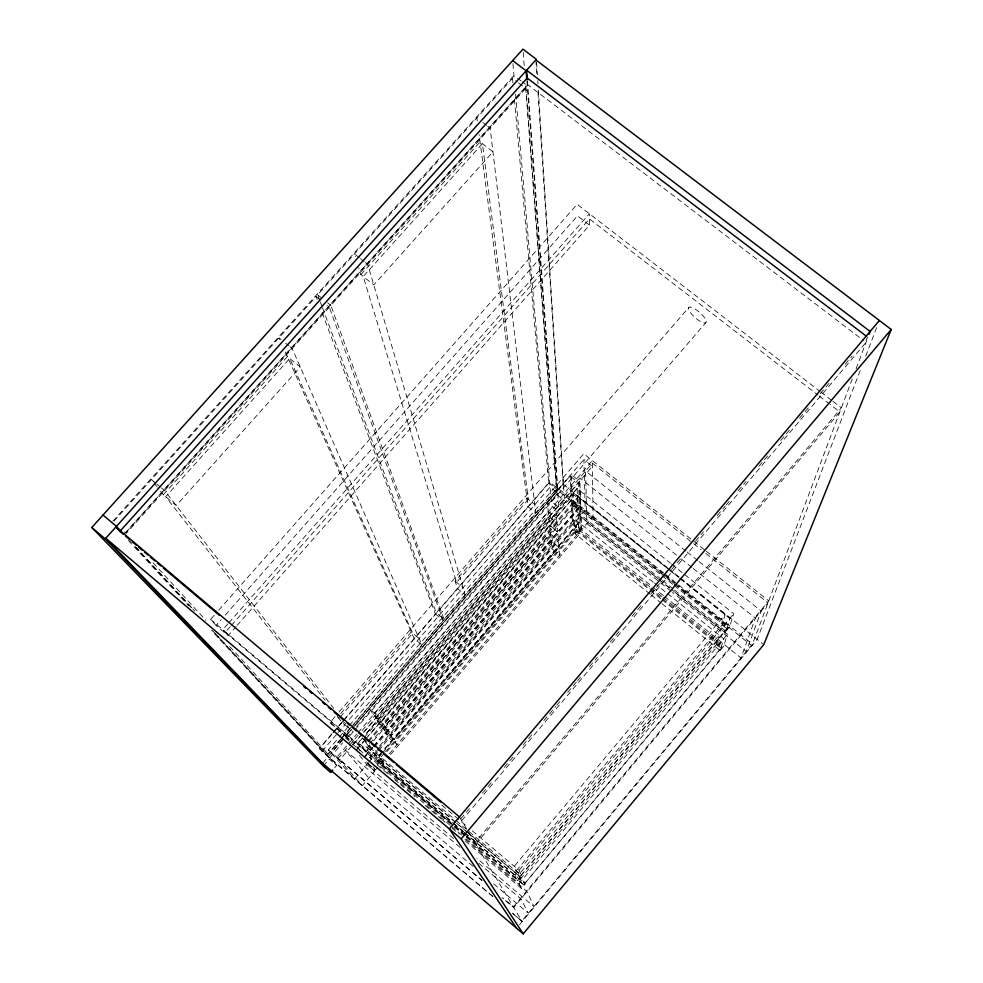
<?xml version="1.0" encoding="UTF-8"?>
<svg xmlns="http://www.w3.org/2000/svg" width="983" height="983" viewBox="0 0 983 983"><rect width="100%" height="100%" fill="white"/><g stroke="black" fill="none" stroke-linecap="round" stroke-linejoin="round"><path stroke-width="0.74" stroke-dasharray="4.92 3.69" d="M520.228 879.207L716.46 644.479L719.175 635.055L518.36 875.165L520.228 879.207L524.676 882.955M516.321 870.754L722.1 624.881L725.085 614.522L514.256 866.293L516.321 870.754L520.978 874.686M661.94 603.66L720.158 650.513L723.721 638.704M674.51 590.058L725.945 631.307L729.865 618.344L679.646 578.151M466.593 836.705L523.632 884.909L721.768 647.723L722.1 646.617L662.321 598.561M468.289 833.154L519.896 876.762L727.653 628.321L728.01 627.117L663.513 575.424M720.158 650.513L723.734 646.236L727.395 634.318L671.278 589.296L727.371 634.379L519.073 883.594L463.079 836.238M725.945 631.307L729.681 626.847L733.711 613.736L683.504 573.581M852.31 378.811L751.872 645.757L677.619 586.249M856.095 368.76L867.977 337.194M860.199 370.566L757.156 639.429L517.549 927.141M865.679 356.264L876.639 327.658M523.632 884.909L722.1 646.617M465.278 840.981L521.408 888.46L525.131 884L522.895 878.986L456.628 823.004M472.258 830.832L519.036 870.324L521.494 875.828L517.586 880.51L514.994 875.116L733.711 613.736M728.01 627.117L519.896 876.762M475.735 844.102L839.851 411.938L830.131 404.443M460.646 818.925L470.55 807.215M482.444 793.158L493.343 780.269M504.242 767.379L514.146 755.657M523.067 745.114L533.966 732.224M543.882 720.514L555.764 706.458M556.759 705.278L559.732 701.764M567.658 692.388L576.579 681.846M577.562 680.678L580.535 677.164M589.456 666.621L597.381 657.246M610.271 642.01L621.17 629.12M632.069 616.23L641.973 604.52M650.893 593.978L661.792 581.088M671.696 569.366L682.607 556.476M695.485 541.252L703.41 531.877M717.283 515.473L725.208 506.098M726.204 504.93L729.177 501.416M738.098 490.873L746.023 481.498M758.901 466.261L769.8 453.372M780.699 440.482L790.615 428.772M799.523 418.23L809.439 406.507M820.338 393.618L831.237 380.728M845.11 364.324L852.04 356.129M865.912 339.725L867.903 337.378M461.666 820.633L866.011 342.391M364.742 756.443L372.606 747.289M373.589 746.146L579.454 506.466L578.582 482.837L570.054 476.018L352.676 728.17M364.902 756.652L372.766 747.498M373.749 746.355L579.466 506.835L571.295 500.298L368.527 736.034M385.877 733.195L551.045 540.871L558.971 547.273L393.814 739.867L385.877 733.195L389.243 738.184L397.046 744.758L387.511 730.344L379.34 723.476L382.915 728.784L390.951 735.542L558.418 540.392L550.382 533.904L382.915 728.784M374.56 747.031L578.397 509.661L577.943 498.283L573.335 494.584L364.066 737.815M369.805 757.389L375.604 750.545M379.635 745.937L578.151 514.588L658.143 578.766M374.24 753.703L377.226 750.226M378.222 749.058L574.551 520.326L578.95 523.853L579.356 534.224L390.054 755.177M368.662 762.169L377.484 751.897M378.467 750.754L572.548 524.578L571.295 500.298M359.471 755.423L366.917 764.59L354.556 778.991L328.31 749.882L338.336 738.27M357.959 732.765L592.38 460.609L593.056 516.382L581.248 530.169L573.445 523.89L585.254 510.14L583.914 459.503L592.454 466.298L363.526 732.224M381.625 753.936L378.639 757.426L383.075 763.312L386.061 759.822M382.62 752.781L578.95 523.853M384.5 752.978L377.509 761.125L378.123 761.911L453.79 825.88M385.508 751.811L576.235 529.358L661.129 597.603M378.123 761.911L383.1 756.111M387.081 751.454L576.296 530.746L576.235 529.358M377.325 764.713L380.114 761.444L373.614 752.88M650.046 594.101L575.19 533.867L578.754 529.702L578.151 514.588M367.679 763.312L375.494 769.922L385.287 758.483M389.207 753.912L580.351 530.857L579.466 506.835M368.134 763.017L374.72 771.188L362.358 785.614L336.923 757.193L356.964 733.932M329.686 757.795L342.686 742.706M346.692 738.061L352.688 731.106M356.694 726.462L557.766 493.171L550.087 487.015L348.596 720.232M323.26 766.003L329.231 759.073L336.714 765.425L333.729 768.89M538.365 90.006L564.525 500.752L558.823 507.363L551.34 501.355L557.029 494.744L525.536 82.842M335.019 716.656L330.104 722.677L346.299 736.771L347.957 737.914L353.978 730.934M354.974 729.779L705.794 322.694A11.44 3.44 41.1 0 0 695.62 309.387A11.44 3.44 41.1 0 0 690.668 312.963A11.44 3.44 41.1 0 0 705.794 322.694M373.319 714.53L548.244 511.443L556.636 518.188L381.699 721.571L373.319 714.53L369.424 708.743L377.951 715.907L387.351 730.111L379.18 723.242L375.481 717.75L548.735 516.517L557.029 523.202L383.788 724.729L375.481 717.75M358.131 735.247L338.103 758.507L482.149 880.731M362.137 730.602L592.417 463.177L701.112 549.681M351.521 746.158L339.528 760.092L331.001 752.855L350.992 729.669M352.528 745.003L362.518 733.392M359.999 750.508L354.298 743.369L360.208 736.5M364.152 731.93L578.582 482.837M365.873 741.035L362.371 738.061L358.34 742.743L365.627 752.044L453.286 826.15M362.408 738.11L358.377 742.792L451.885 821.813M356.571 749.538L365.418 739.241M366.401 738.098L571.283 499.917L570.054 476.018M356.743 749.746L364.595 740.604M368.035 740.85L577.893 496.771M368.674 741.71L577.943 498.283M455.375 822.255L366.733 747.068L575.129 504.586L662.321 574.465M367.396 747.928L369.399 745.605M373.393 740.961L575.202 506.11L575.129 504.586M365.627 752.044L369.534 747.498L362.371 738.061M661.35 579.503L574.035 509.464L577.783 505.115L577.119 488.502L670.345 563.136M339.037 712.011L688.899 307.347M340.732 713.584L411.25 631.995L419.127 638.52M365.332 262.486L367.728 264.39L465.156 594.838L457.402 588.473L455.166 581.186L526.913 498.184L534.777 504.512M340.179 717.099L412.688 633.175L289.727 358.451L165.672 496.722L325.041 700.179M340.769 739.069L328.003 753.887L320.249 747.301L332.033 733.65M333.016 732.519L435.395 613.97L320.95 309.51M518.557 82.855L525.77 88.359L556.476 488.932L444.046 619.302L436.292 612.913L548.735 482.714L514.183 96.58M492.692 896.287L322.006 751.282L319.512 748.591L332.512 733.527M333.52 732.36L342.526 721.94M343.522 720.772L549.644 482.063L557.398 488.268M322.006 751.282L337.009 733.896M338.005 732.728L345.008 724.618M339.332 737.103L348.351 726.658M349.346 725.491L583.767 453.753L705.155 550.32M341.752 737.938L443.149 620.359L329.317 307.188L327.118 305.418M327.007 755.583L341.052 739.302M341.261 738.921L350.267 728.477M351.078 727.666L557.705 488.06L664.053 573.273M354.986 725.024L583.914 459.503M348.474 739.511L345.783 736.169L351.693 729.312M322.559 763.213L344.087 738.233M345.082 737.078L351.078 730.123M355.072 725.491L563.148 484.14L537.762 89.023M236.227 626.417L228.13 635.608L216.1 625.434L221.175 619.683M225.23 615.088L577.476 215.842L589.517 225.144L237.247 625.262M227.884 623.898L222.809 629.661L228.13 635.608M228.892 622.743L589.382 213.741L589.517 225.144M230.292 626.601L225.218 632.364L453.495 825.302M231.312 625.446L589.444 218.914L817.967 395.068M216.1 625.434L210.608 619.351L214.663 614.744M218.73 610.148L577.168 204.341L819.576 391.062M112.861 521.174L513.974 75.482L516.382 77.313M114.04 521.113L316.096 296.583L320.495 300.122M319.819 300.552L317.681 294.826L512.548 78.271L517.353 81.933M124.313 533.892L527.699 84.636L863.565 340.536M126.082 532.331L527.22 85.57L522.403 81.896M329.317 307.188L126.242 533.388L124.042 531.533M444.046 619.302L330.902 305.418L525.77 88.359M163.338 494.756L287.38 356.559L300.27 367.003L176.215 505.532L163.338 494.756L157.833 487.752M360.896 274.662L480.06 141.884L492.962 151.837L373.786 284.91L360.896 274.662L358.758 267.732M330.005 722.444L347.957 737.914M517.586 78.235L521.199 80.987M482.923 122.506L486.524 125.283M487.728 126.205L490.136 128.048L535.772 512.942L528.031 506.7L479.102 134.585M820.78 391.996L831.692 400.4M832.896 401.334L841.387 407.859L474.912 842.738L466.704 835.796M819.183 396.002L828.915 403.497M359.311 257.718L354.507 253.897L355.354 256.661M360.515 258.664L364.128 261.527M706.359 551.279L768.755 600.908L513.372 906.904L502.854 897.983M705.88 553.478L767.993 602.911L513.765 907.555L502.055 897.614M685.937 551.082L585.598 471.09L586.863 523.62L659.446 581.862M687.129 552.028L697.881 560.605M699.073 561.551L761.186 611.07L746.306 651.557L672.532 592.368M676.513 555.125L579.749 477.873L581.543 529.812L651.754 586.224M681.293 558.946L692.044 567.523M693.236 568.481L755.349 618.074L740.985 657.946L664.84 596.742M671.536 564.095L682.3 572.696M563.148 484.14L667.334 567.535M668.538 568.493L679.314 577.119M680.506 578.078L763.73 644.688M573.261 492.987L667.703 568.579L573.261 493.073L574.035 509.464M668.895 569.538L678.454 577.193L668.882 569.612M679.646 578.213L729.841 618.405M317.681 294.826L320.986 297.48M327.597 302.776L330.902 305.418M665.258 574.232L752.486 644.135L521.862 921.059L512.524 913.133M571.283 499.917L674.67 582.747M675.862 583.705L729.681 626.847M548.735 482.714L556.476 488.932M664.447 575.694L557.865 490.271L527.404 80.68M665.651 576.652L676.427 585.29M575.202 506.11L660.957 574.858M662.149 575.817L672.864 584.406M674.055 585.364L727.653 628.321M573.875 506.048L578.397 509.661M722.1 624.881L726.756 628.616M557.029 494.744L564.525 500.752M662.554 580.462L673.318 589.1M659.335 579.712L670.087 588.338M578.164 514.662L670.074 588.399M660.637 582.808L671.34 591.41M653.265 582.206L574.477 518.864L575.19 533.867M654.469 583.103L666.4 592.749M667.604 593.646L723.697 638.766M652.933 587.183L663.648 595.796M572.548 524.578L580.351 530.857M578.754 529.702L650.058 587.011M651.25 587.969L661.94 596.57M663.132 597.517L723.734 646.236M576.296 530.746L649.038 589.235M650.23 590.193L660.957 598.819M662.149 599.777L721.768 647.723M575.043 530.746L579.356 534.224M716.46 644.479L720.908 648.055M651.237 595.059L660.748 602.702M281.175 339.626L278.963 337.845L280.229 340.634M285.574 343.19L288.879 345.869M289.985 346.753L292.197 348.535L421.94 644.946L414.187 638.52L285.254 351.828M455.166 581.186L463.03 587.637M435.395 613.97L443.149 620.359M155.83 483.255L151.419 479.581L153.25 481.916M156.924 484.177L160.229 486.941M161.335 487.863L164.64 490.615L333.655 708.264M342.244 720.834L345.623 723.685M441.859 805.163L467.601 826.912M363.071 738.983L367.679 742.878L372.557 749.353L368.047 745.544M369.534 747.498L454.859 819.564M456.026 820.547L521.494 875.828M366.733 747.068L455.461 822.009M456.554 823.25L467.109 832.171M378.762 759.675L383.075 763.312M453.028 822.759L463.571 831.692M464.726 832.638L515.006 875.14M380.114 761.444L452.622 822.722M453.79 823.717L463.153 831.618M464.32 832.613L525.131 884M210.608 619.351L453.802 824.897M454.982 825.892L465.537 834.813M454.551 826.248L465.192 835.206M466.372 836.189L523.423 884.454M454.957 826.863L465.426 835.71M454.465 827.145L464.984 836.041M466.151 837.025L517.586 880.51M345.783 736.169L354.298 743.369M450.263 825.425L369.768 757.34L372.631 760.989M451.418 826.371L461.936 835.28M345.635 738.012L352.037 743.418M352.59 744.033L366.634 755.927M377.177 764.835L390.067 775.722M394.748 779.691L399.43 783.648M400.597 784.643L414.654 796.525M425.197 805.433L441.588 819.306M442.755 820.289L445.102 822.28M452.131 828.214L459.159 834.162M465.008 839.113L527.085 891.606L533.904 906.584L476.866 858.294M366.917 764.59L374.72 771.188M453.581 838.573L374.412 771.544L366.745 762.046M460.044 847.383L345.279 750.176L368.846 778.032L473.634 866.871M478.782 863.246L520.941 898.954L528.35 913.256L491.095 881.677M328.31 749.882L481.817 880.129M319.512 748.591L327.253 755.165M492.95 896.766L328.101 756.775L211.591 630.631M512.819 913.649L522.182 921.587L459.43 816.91M128.368 540.515L188.699 605.847M129.609 540.245L131.685 542.493M135.826 547.003L191.771 607.764M192.803 608.895L194.88 611.143M215.609 633.654L320.249 747.301M135.138 546.671L192.287 608.698M212.033 630.115L336.714 765.425M153.139 562.78L205.914 620.457M229.703 646.458L328.003 753.887M372.84 766.605L375.494 769.922M154.171 483.083L156.924 486.585M337.747 717.037L341.863 722.272L349.616 728.821L347.22 725.737M337.292 715.833L339.184 718.241M374.842 715.808L376.993 719.015L550.234 517.734L549.767 512.671M519.061 883.57L521.408 888.46M316.096 296.583L317.165 299.459M320.347 301.99L321.945 306.291M322.485 307.716L436.292 612.913M476.902 117.874L477.308 120.909M512.548 78.271L512.954 82.855M512.929 63.625L514.404 80.397M515.608 94.135L551.34 501.355M523.202 52.21L524.246 65.996M526.888 81.134L558.823 507.363M536.607 62.408L537.382 74.671M537.775 80.803L537.971 83.874M535.895 59.926L536.878 75.236M573.445 523.89L571 474.482L579.54 481.289L581.248 530.169M552.483 542.026L387.314 734.399L384.365 730.013L551.844 535.084L552.483 542.026M578.889 522.403L378.05 756.64L578.889 522.403M577.119 488.502L365.369 734.584L577.119 488.588M528.338 499.339L456.591 582.366L363.231 276.518L482.407 143.69L528.338 499.339M555.899 509.169L547.384 502.325L549.558 525.168L557.73 531.754L555.899 509.169M557.754 532.122L549.583 525.536L551.795 548.76L559.597 555.063L557.754 532.122"/><path stroke-width="1.47" d="M869.046 334.318L870.127 331.443L526.63 70.223L527.306 79.39M535.895 59.926L891.212 329.477L763.73 644.688L523.214 933.85L322.559 763.213L105.771 538.242L461.162 838.904L523.214 933.85M461.162 838.904L891.212 329.477M879.38 320.507L449.317 828.878L516.628 928.247M330.743 772.368L105.206 538.868L536.411 59.349L522.968 49.15L91.788 527.502L323.26 766.003L330.743 772.368L332.733 770.045M512.659 60.577L526.114 70.801L526.777 79.66M866.674 336.456L527.207 78.038L119.901 531.361L123.416 534.322M103.018 515.055L116.436 526.384L121.179 531.533M459.43 816.91L115.883 526.999L120.037 531.508M125.75 536.3L129.264 539.262M132.779 542.223L136.293 545.196M138.628 547.162L142.142 550.136M144.489 552.114L148.003 555.076M150.338 557.054L155.031 560.998M157.366 562.976L160.88 565.95M163.227 567.916L219.43 615.358M303.735 686.503L306.082 688.481M309.596 691.454L311.93 693.42M322.473 702.317L324.808 704.295M328.322 707.256L330.669 709.235M334.183 712.196L337.697 715.169M340.032 717.148L343.546 720.109M347.06 723.07L349.407 725.049M352.922 728.01L356.424 730.983M358.77 732.949L362.285 735.923M364.619 737.901L369.313 741.846M371.648 743.824L375.162 746.785M377.509 748.763L381.023 751.737M383.358 753.703L393.9 762.599M396.235 764.577L440.74 802.128M91.788 527.502L105.206 538.868"/></g></svg>
